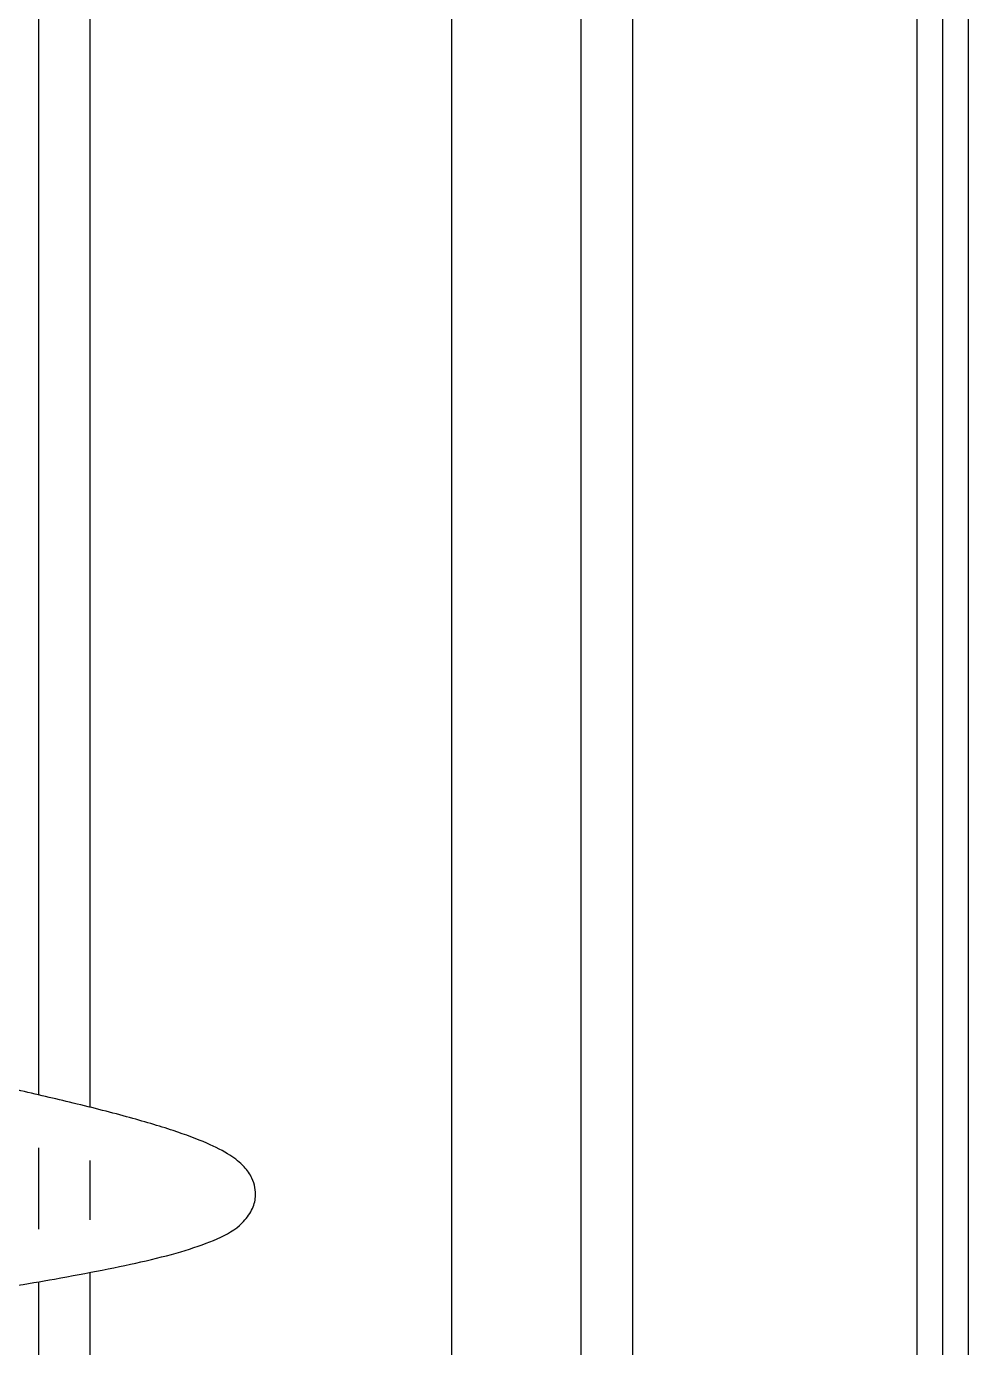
# Model space of a CAD drawing. Extents: x 75 to 2075, y 25 to 1460.
# Drawn here: x 1209.9 to 1255.5, y 1051.8 to 1115.8 of the extents above; entities that cross this region are included whole.
import ezdxf

# ---------------------------------------------------------------- set-up
doc = ezdxf.new("R2010")
doc.units = 0
doc.header["$LTSCALE"] = 5
doc.linetypes.add('SLD-KATı', pattern=[0])
doc.layers.get('0').update_dxf_attribs({"linetype": 'CONTINUOUS'})

msp = doc.modelspace()

# ---------------------------------------------------------------- linework, layer by layer
at = {"color": 7, "linetype": 'SLD-KATı'}
for p, q in [((1239.221, 568.28), (1239.221, 1228.103)), ((1252.971, 1228.103), (1252.971, 568.28)), ((1236.721, 569.442), (1236.721, 1226.942)), ((1254.221, 574.53), (1254.221, 1221.853)), ((1255.471, 574.53), (1255.471, 1221.853)), ((1210.471, 1154.442), (1210.471, 1064.073)), ((1212.971, 1063.47), (1212.971, 1154.442)), ((1230.471, 964.353), (1230.471, 1154.442)), ((1210.471, 1061.51), (1210.471, 1057.571)), ((1212.971, 1058.035), (1212.971, 1060.897)), ((1212.971, 1044.591), (1212.971, 1055.489)), ((1210.471, 1055.035), (1210.471, 1045.206))]:
    msp.add_line(p, q, dxfattribs=at)
msp.add_open_spline([(1209.221, 1054.822), (1209.905, 1054.936), (1211.435, 1055.192), (1213.625, 1055.604), (1215.757, 1056.05), (1217.655, 1056.547), (1219.2, 1057.107), (1220.187, 1057.649), (1220.827, 1058.477), (1221.035, 1059.228), (1220.891, 1059.981), (1220.389, 1060.681), (1219.707, 1061.208), (1218.622, 1061.769), (1216.978, 1062.376), (1214.767, 1063.03), (1212.132, 1063.695), (1209.797, 1064.236), (1208.402, 1064.547), (1207.971, 1064.643)], degree=3, knots=[0, 0, 0, 0, 0.051781, 0.11584, 0.182375, 0.251585, 0.323237, 0.397831, 0.436015, 0.472984, 0.523959, 0.560426, 0.609564, 0.670721, 0.739996, 0.817327, 0.897426, 0.968276, 1, 1, 1, 1], dxfattribs=at)

doc.saveas('drawing.dxf')
